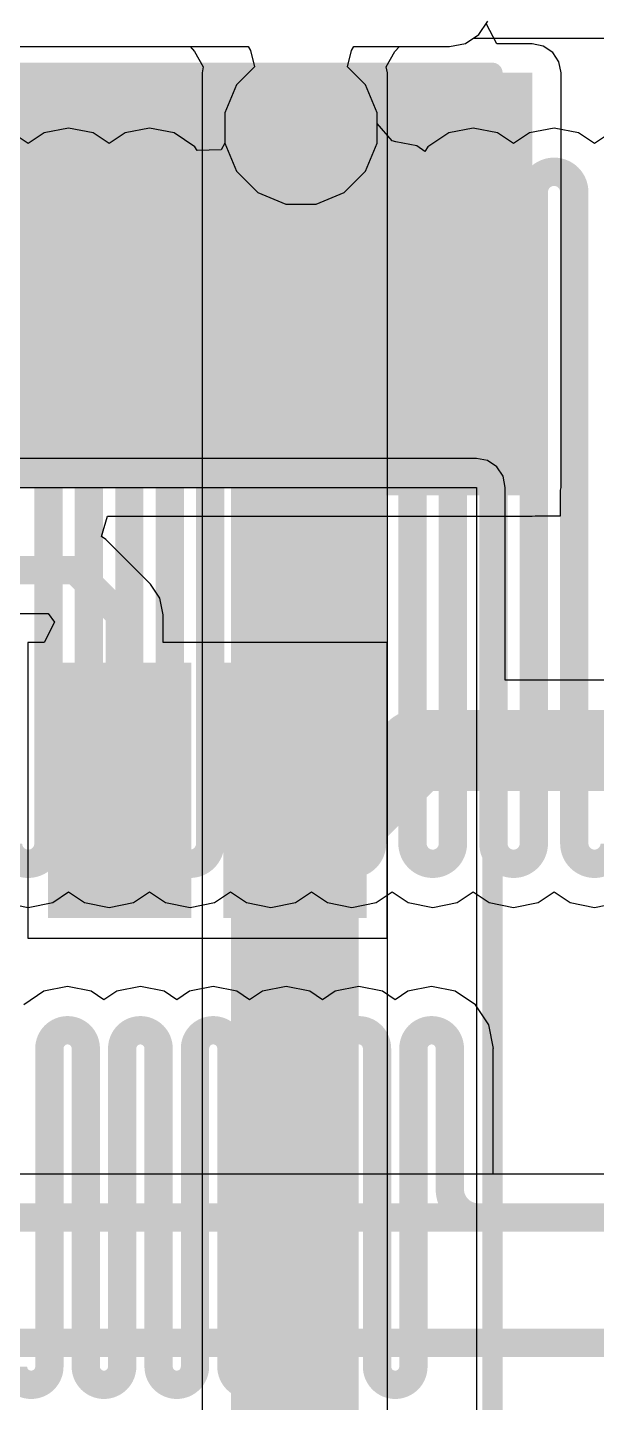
# Model space of a CAD drawing. Header units: inches. Extents: x -3 to 128, y -12 to 41.
# Drawn here: x 57.36 to 60.94, y 24.33 to 32.95 of the extents above; entities that cross this region are included whole.
import ezdxf

# ---------------------------------------------------------------- set-up
doc = ezdxf.new("R2010")
doc.units = ezdxf.units.IN
for name, color, linetype in [('Bottom Layer', 5, 'Continuous'), ('Layer 1', 16, 'Continuous'), ('Layer 2', 76, 'Continuous'), ('Top Layer', 1, 'Continuous'), ('Top Overlay', 2, 'Continuous'), ('Top Paste', 8, 'Continuous'), ('Top Solder', 216, 'Continuous'), ('Via Holes', 16, 'Continuous')]:
    doc.layers.add(name, color=color, linetype=linetype)

msp = doc.modelspace()

# ---------------------------------------------------------------- hatches: boundary and pattern name
at = {"layer": 'Bottom Layer'}
h = msp.add_hatch(color=5, dxfattribs=at)
edge = h.paths.add_edge_path()
edge.add_arc((59.0797, 32.3207), 0.3, 0, 360)
at = {"layer": 'Layer 1'}
h = msp.add_hatch(color=16, dxfattribs=at)
edge = h.paths.add_edge_path()
edge.add_arc((59.0797, 32.3207), 0.3, 0, 360)
at = {"layer": 'Layer 2'}
msp.add_hatch(color=76, dxfattribs=at).paths.add_polyline_path([(59.4406, 32.667), (58.6396, 32.667), (58.6396, 17.4659), (59.4406, 17.4659)])
h = msp.add_hatch(color=76, dxfattribs=at)
edge = h.paths.add_edge_path()
edge.add_arc((59.0797, 32.3207), 0.3, 0, 360)
at = {"layer": 'Top Layer'}
for points in [[(60.5316, 32.667), (45.9816, 32.667), (45.9816, 30.067), (60.5316, 30.067)], [(60.5316, 30.067), (59.1316, 30.067), (59.1316, 31.967), (60.5316, 31.967)], [(58.3416, 27.417), (57.5416, 27.417), (57.5416, 28.9169), (58.3416, 28.9169)], [(59.4416, 27.417), (58.6416, 27.417), (58.6416, 28.9169), (59.4416, 28.9169)]]:
    msp.add_hatch(color=1, dxfattribs=at).paths.add_polyline_path(points)
h = msp.add_hatch(color=1, dxfattribs=at)
edge = h.paths.add_edge_path()
edge.add_arc((59.0797, 32.3207), 0.3, 0, 360)
at = {"layer": 'Top Paste'}
for points in [[(60.5316, 30.067), (59.1316, 30.067), (59.1316, 31.967), (60.5316, 31.967)], [(58.3416, 27.417), (57.5416, 27.417), (57.5416, 28.9169), (58.3416, 28.9169)], [(59.4416, 27.417), (58.6416, 27.417), (58.6416, 28.9169), (59.4416, 28.9169)]]:
    msp.add_hatch(color=8, dxfattribs=at).paths.add_polyline_path(points)
at = {"layer": 'Top Solder'}
for points in [[(60.5816, 30.017), (59.0816, 30.017), (59.0816, 32.017), (60.5816, 32.017)], [(58.3916, 27.367), (57.4916, 27.367), (57.4916, 28.9669), (58.3916, 28.9669)], [(59.4916, 27.367), (58.5916, 27.367), (58.5916, 28.9669), (59.4916, 28.9669)]]:
    msp.add_hatch(color=216, dxfattribs=at).paths.add_polyline_path(points)
at = {"layer": 'Via Holes'}
h = msp.add_hatch(color=7, dxfattribs=at)
edge = h.paths.add_edge_path()
edge.add_arc((59.0797, 32.3207), 0.15, 0, 360)

# ---------------------------------------------------------------- linework, layer by layer
at = {"layer": 'Bottom Layer'}
for p, q in [((60.1959, 32.9069), (60.2521, 32.9909)), ((60.1119, 32.8508), (60.1959, 32.9069)), ((44.5928, 32.831), (58.7484, 32.831)), ((58.7484, 32.831), (58.7624, 32.8066)), ((58.7624, 32.8066), (58.7873, 32.704)), ((59.3721, 32.704), (59.397, 32.8066)), ((59.397, 32.8066), (59.411, 32.831)), ((59.411, 32.831), (60.0128, 32.831)), ((60.0128, 32.831), (60.1119, 32.8508)), ((58.7873, 32.704), (58.6746, 32.5914)), ((59.4848, 32.5914), (59.3721, 32.704)), ((58.6746, 32.5914), (58.6019, 32.4158)), ((59.5575, 32.4158), (59.4848, 32.5914)), ((58.6019, 32.4158), (58.6019, 32.2257)), ((59.5575, 32.2257), (59.5575, 32.4158)), ((58.6019, 32.2257), (58.6746, 32.0501)), ((59.4848, 32.0501), (59.5575, 32.2257)), ((58.6746, 32.0501), (58.809, 31.9157)), ((59.3503, 31.9157), (59.4848, 32.0501)), ((58.809, 31.9157), (58.9847, 31.8429)), ((59.1747, 31.8429), (59.3503, 31.9157)), ((58.9847, 31.8429), (59.1747, 31.8429)), ((60.1808, 30.2483), (12.7877, 30.2483)), ((60.2502, 30.2345), (60.1808, 30.2483)), ((60.309, 30.1952), (60.2502, 30.2345)), ((60.3483, 30.1364), (60.309, 30.1952)), ((60.3621, 30.067), (60.3483, 30.1364)), ((12.7877, 30.067), (60.1808, 30.067)), ((60.1808, 30.067), (60.1808, 20.1525)), ((60.3621, 28.8573), (60.3621, 30.067)), ((72.8106, 28.8573), (60.3621, 28.8573))]:
    msp.add_line(p, q, dxfattribs=at)
for points in [[(59.4416, 28.0549, 0.508, 0.508, 0), (59.8038, 28.417, 0.508, 0.508, 0)], [(59.8038, 28.417, 0.508, 0.508, 0), (72.8106, 28.417, 0.508, 0.508, 0)]]:
    msp.add_lwpolyline(points, format="xyseb", dxfattribs=at)
for points in [[(59.6768, 28.417, 0.254, 0.254, 1), (59.9308, 28.417, 0.254, 0.254, 1)], [(59.6768, 28.417, 0.254, 0.254, 1), (59.9308, 28.417, 0.254, 0.254, 1)], [(59.3146, 28.0549, 0.254, 0.254, 1), (59.5686, 28.0549, 0.254, 0.254, 1)]]:
    msp.add_lwpolyline(points, format="xyseb", close=True, dxfattribs=at)
at = {"layer": 'Layer 1'}
for p, q in [((60.1959, 32.9069), (60.2521, 32.9909)), ((60.1119, 32.8508), (60.1959, 32.9069)), ((44.5928, 32.831), (58.7484, 32.831)), ((58.7484, 32.831), (58.7624, 32.8066)), ((58.7624, 32.8066), (58.7873, 32.704)), ((59.3721, 32.704), (59.397, 32.8066)), ((59.397, 32.8066), (59.411, 32.831)), ((59.411, 32.831), (60.0128, 32.831)), ((60.0128, 32.831), (60.1119, 32.8508)), ((58.7873, 32.704), (58.6746, 32.5914)), ((59.4848, 32.5914), (59.3721, 32.704)), ((58.6746, 32.5914), (58.6019, 32.4158)), ((59.5575, 32.4158), (59.4848, 32.5914)), ((58.6019, 32.4158), (58.6019, 32.2257)), ((59.5575, 32.3501), (59.5575, 32.4158)), ((59.6524, 32.2395), (59.5575, 32.3501)), ((57.3664, 32.2231), (57.2661, 32.2902)), ((57.4668, 32.2902), (57.3664, 32.2231)), ((57.6204, 32.3207), (57.4668, 32.2902)), ((57.7741, 32.2902), (57.6204, 32.3207)), ((57.8744, 32.2231), (57.7741, 32.2902)), ((57.9748, 32.2902), (57.8744, 32.2231)), ((58.1284, 32.3207), (57.9748, 32.2902)), ((58.2821, 32.2902), (58.1284, 32.3207)), ((58.4123, 32.2032), (58.2821, 32.2902)), ((60.0068, 32.2902), (59.8766, 32.2032)), ((60.1604, 32.3207), (60.0068, 32.2902)), ((60.3141, 32.2902), (60.1604, 32.3207)), ((60.4144, 32.2231), (60.3141, 32.2902)), ((60.5148, 32.2902), (60.4144, 32.2231)), ((60.6684, 32.3207), (60.5148, 32.2902)), ((60.8221, 32.2902), (60.6684, 32.3207)), ((60.9224, 32.2231), (60.8221, 32.2902)), ((61.0228, 32.2902), (60.9224, 32.2231)), ((58.4283, 32.1792), (58.4123, 32.2032)), ((58.5778, 32.184), (58.4283, 32.1792)), ((58.6019, 32.2257), (58.5778, 32.184)), ((59.6748, 32.235), (59.6524, 32.2395)), ((59.8061, 32.2089), (59.6748, 32.235)), ((59.8575, 32.1745), (59.8061, 32.2089)), ((59.8766, 32.2032), (59.8575, 32.1745)), ((57.5201, 27.4622), (57.6204, 27.5293)), ((57.6204, 27.5293), (57.7208, 27.4622)), ((58.0281, 27.4622), (58.1284, 27.5293)), ((58.1284, 27.5293), (58.2288, 27.4622)), ((58.5361, 27.4622), (58.6364, 27.5293)), ((58.6364, 27.5293), (58.7368, 27.4622)), ((59.0441, 27.4622), (59.1444, 27.5293)), ((59.1444, 27.5293), (59.2448, 27.4622)), ((59.5521, 27.4622), (59.6524, 27.5293)), ((59.6524, 27.5293), (59.7528, 27.4622)), ((60.0601, 27.4622), (60.1604, 27.5293)), ((60.1604, 27.5293), (60.2608, 27.4622)), ((60.5681, 27.4622), (60.6684, 27.5293)), ((60.6684, 27.5293), (60.7688, 27.4622)), ((57.2128, 27.4622), (57.3664, 27.4316)), ((57.3664, 27.4316), (57.5201, 27.4622)), ((57.7208, 27.4622), (57.8744, 27.4316)), ((57.8744, 27.4316), (58.0281, 27.4622)), ((58.2288, 27.4622), (58.3824, 27.4316)), ((58.3824, 27.4316), (58.5361, 27.4622)), ((58.7368, 27.4622), (58.8904, 27.4316)), ((58.8904, 27.4316), (59.0441, 27.4622)), ((59.2448, 27.4622), (59.3984, 27.4316)), ((59.3984, 27.4316), (59.5521, 27.4622)), ((59.7528, 27.4622), (59.9064, 27.4316)), ((59.9064, 27.4316), (60.0601, 27.4622)), ((60.2608, 27.4622), (60.4144, 27.4316)), ((60.4144, 27.4316), (60.5681, 27.4622)), ((60.7688, 27.4622), (60.9224, 27.4316)), ((60.9224, 27.4316), (61.0761, 27.4622)), ((57.465, 26.9066), (57.3389, 26.8224)), ((57.6136, 26.9362), (57.465, 26.9066)), ((57.7623, 26.9066), (57.6136, 26.9362)), ((57.8422, 26.8532), (57.7623, 26.9066)), ((57.9222, 26.9066), (57.8422, 26.8532)), ((58.0708, 26.9362), (57.9222, 26.9066)), ((58.2195, 26.9066), (58.0708, 26.9362)), ((58.2994, 26.8532), (58.2195, 26.9066)), ((58.3794, 26.9066), (58.2994, 26.8532)), ((58.528, 26.9362), (58.3794, 26.9066)), ((58.6767, 26.9066), (58.528, 26.9362)), ((58.7566, 26.8532), (58.6767, 26.9066)), ((58.8366, 26.9066), (58.7566, 26.8532)), ((58.9852, 26.9362), (58.8366, 26.9066)), ((59.1339, 26.9066), (58.9852, 26.9362)), ((59.2138, 26.8532), (59.1339, 26.9066)), ((59.2938, 26.9066), (59.2138, 26.8532)), ((59.4424, 26.9362), (59.2938, 26.9066)), ((59.5911, 26.9066), (59.4424, 26.9362)), ((59.671, 26.8532), (59.5911, 26.9066)), ((59.751, 26.9066), (59.671, 26.8532)), ((59.8996, 26.9362), (59.751, 26.9066)), ((60.0483, 26.9066), (59.8996, 26.9362)), ((60.1743, 26.8224), (60.0483, 26.9066)), ((60.2585, 26.6964), (60.1743, 26.8224)), ((60.2881, 26.5477), (60.2585, 26.6964)), ((60.2858, 25.7601), (60.2858, 26.5477)), ((60.2858, 26.5477), (60.2881, 26.5477)), ((61.3797, 25.7601), (60.2858, 25.7601))]:
    msp.add_line(p, q, dxfattribs=at)
for points in [[(57.4934, 31.9193, 0.1778, 0.1778, -1), (57.7474, 31.9193, 0.1778, 0.1778, 0)], [(58.0014, 31.9193, 0.1778, 0.1778, -1), (58.2554, 31.9193, 0.1778, 0.1778, 0)], [(60.0334, 31.9193, 0.1778, 0.1778, -1), (60.2874, 31.9193, 0.1778, 0.1778, 0)], [(60.5414, 31.9193, 0.1778, 0.1778, -1), (60.7954, 31.9193, 0.1778, 0.1778, 0)], [(57.4934, 27.833, 0.1778, 0.1778, 0), (57.4934, 31.9193, 0.1778, 0.1778, 0)], [(57.7474, 27.833, 0.1778, 0.1778, 0), (57.7474, 31.9193, 0.1778, 0.1778, 0)], [(58.0014, 27.833, 0.1778, 0.1778, 0), (58.0014, 31.9193, 0.1778, 0.1778, 0)], [(58.2554, 27.833, 0.1778, 0.1778, 0), (58.2554, 31.9193, 0.1778, 0.1778, 0)], [(59.5254, 31.838, 0.1778, 0.1778, -1), (59.7794, 31.838, 0.1778, 0.1778, 0)], [(60.0334, 27.833, 0.1778, 0.1778, 0), (60.0334, 31.9193, 0.1778, 0.1778, 0)], [(60.2874, 27.833, 0.1778, 0.1778, 0), (60.2874, 31.9193, 0.1778, 0.1778, 0)], [(60.5414, 27.833, 0.1778, 0.1778, 0), (60.5414, 31.9193, 0.1778, 0.1778, 0)], [(60.7954, 27.833, 0.1778, 0.1778, 0), (60.7954, 31.9193, 0.1778, 0.1778, 0)], [(58.5094, 31.7086, 0.1778, 0.1778, -1), (58.7634, 31.7086, 0.1778, 0.1778, 0)], [(59.5254, 27.833, 0.1778, 0.1778, 0), (59.5254, 31.838, 0.1778, 0.1778, 0)], [(59.7794, 27.833, 0.1778, 0.1778, 0), (59.7794, 31.838, 0.1778, 0.1778, 0)], [(59.0174, 31.627, 0.1778, 0.1778, -1), (59.2714, 31.627, 0.1778, 0.1778, 0)], [(58.5094, 27.833, 0.1778, 0.1778, 0), (58.5094, 31.7086, 0.1778, 0.1778, 0)], [(58.7634, 27.833, 0.1778, 0.1778, 0), (58.7634, 31.7086, 0.1778, 0.1778, 0)], [(59.0174, 27.833, 0.1778, 0.1778, 0), (59.0174, 31.627, 0.1778, 0.1778, 0)], [(59.2714, 27.833, 0.1778, 0.1778, 0), (59.2714, 31.627, 0.1778, 0.1778, 0)], [(57.4934, 27.833, 0.1778, 0.1778, -1), (57.2394, 27.833, 0.1778, 0.1778, 0)], [(58.0014, 27.833, 0.1778, 0.1778, -1), (57.7474, 27.833, 0.1778, 0.1778, 0)], [(58.5094, 27.833, 0.1778, 0.1778, -1), (58.2554, 27.833, 0.1778, 0.1778, 0)], [(59.0174, 27.833, 0.1778, 0.1778, -1), (58.7634, 27.833, 0.1778, 0.1778, 0)], [(59.5254, 27.833, 0.1778, 0.1778, -1), (59.2714, 27.833, 0.1778, 0.1778, 0)], [(60.0334, 27.833, 0.1778, 0.1778, -1), (59.7794, 27.833, 0.1778, 0.1778, 0)], [(60.5414, 27.833, 0.1778, 0.1778, -1), (60.2874, 27.833, 0.1778, 0.1778, 0)], [(61.0494, 27.833, 0.1778, 0.1778, -1), (60.7954, 27.833, 0.1778, 0.1778, 0)], [(57.4993, 26.5477, 0.1778, 0.1778, -1), (57.7279, 26.5477, 0.1778, 0.1778, 0)], [(57.9565, 26.5477, 0.1778, 0.1778, -1), (58.1851, 26.5477, 0.1778, 0.1778, 0)], [(58.4137, 26.5477, 0.1778, 0.1778, -1), (58.6423, 26.5477, 0.1778, 0.1778, 0)], [(58.8709, 26.5477, 0.1778, 0.1778, -1), (59.0995, 26.5477, 0.1778, 0.1778, 0)], [(59.3281, 26.5477, 0.1778, 0.1778, -1), (59.5567, 26.5477, 0.1778, 0.1778, 0)], [(59.7853, 26.5477, 0.1778, 0.1778, -1), (60.0139, 26.5477, 0.1778, 0.1778, 0)], [(57.4993, 24.5526, 0.1778, 0.1778, 0), (57.4993, 26.5477, 0.1778, 0.1778, 0)], [(57.7279, 24.5526, 0.1778, 0.1778, 0), (57.7279, 26.5477, 0.1778, 0.1778, 0)], [(57.9565, 24.5526, 0.1778, 0.1778, 0), (57.9565, 26.5477, 0.1778, 0.1778, 0)], [(58.1851, 24.5526, 0.1778, 0.1778, 0), (58.1851, 26.5477, 0.1778, 0.1778, 0)], [(58.4137, 24.5526, 0.1778, 0.1778, 0), (58.4137, 26.5477, 0.1778, 0.1778, 0)], [(58.6423, 24.5526, 0.1778, 0.1778, 0), (58.6423, 26.5477, 0.1778, 0.1778, 0)], [(58.8709, 24.5526, 0.1778, 0.1778, 0), (58.8709, 26.5477, 0.1778, 0.1778, 0)], [(59.0995, 24.5526, 0.1778, 0.1778, 0), (59.0995, 26.5477, 0.1778, 0.1778, 0)], [(59.3281, 24.5526, 0.1778, 0.1778, 0), (59.3281, 26.5477, 0.1778, 0.1778, 0)], [(59.5567, 24.5526, 0.1778, 0.1778, 0), (59.5567, 26.5477, 0.1778, 0.1778, 0)], [(59.7853, 24.5526, 0.1778, 0.1778, 0), (59.7853, 26.5477, 0.1778, 0.1778, 0)], [(60.0139, 25.6659, 0.1778, 0.1778, 0), (60.0139, 26.5477, 0.1778, 0.1778, 0)], [(60.1917, 25.4881, 0.1778, 0.1778, -0.414214), (60.0139, 25.6659, 0.1778, 0.1778, 0)], [(60.1917, 25.4881, 0.1778, 0.1778, 0), (60.4591, 25.4881, 0.1778, 0.1778, 0)], [(60.4591, 25.4881, 0.1778, 0.1778, 0), (61.0368, 25.4881, 0.1778, 0.1778, 0)], [(57.4993, 24.5526, 0.1778, 0.1778, -1), (57.2707, 24.5526, 0.1778, 0.1778, 0)], [(57.9565, 24.5526, 0.1778, 0.1778, -1), (57.7279, 24.5526, 0.1778, 0.1778, 0)], [(58.4137, 24.5526, 0.1778, 0.1778, -1), (58.1851, 24.5526, 0.1778, 0.1778, 0)], [(58.8709, 24.5526, 0.1778, 0.1778, -1), (58.6423, 24.5526, 0.1778, 0.1778, 0)], [(59.3281, 24.5526, 0.1778, 0.1778, -1), (59.0995, 24.5526, 0.1778, 0.1778, 0)], [(59.7853, 24.5526, 0.1778, 0.1778, -1), (59.5567, 24.5526, 0.1778, 0.1778, 0)]]:
    msp.add_lwpolyline(points, format="xyseb", dxfattribs=at)
for points in [[(57.449, 31.9193, 0.0889, 0.0889, 1), (57.5379, 31.9193, 0.0889, 0.0889, 1)], [(57.449, 31.9193, 0.0889, 0.0889, 1), (57.5379, 31.9193, 0.0889, 0.0889, 1)], [(57.703, 31.9193, 0.0889, 0.0889, 1), (57.7919, 31.9193, 0.0889, 0.0889, 1)], [(57.703, 31.9193, 0.0889, 0.0889, 1), (57.7919, 31.9193, 0.0889, 0.0889, 1)], [(57.957, 31.9193, 0.0889, 0.0889, 1), (58.0459, 31.9193, 0.0889, 0.0889, 1)], [(57.957, 31.9193, 0.0889, 0.0889, 1), (58.0459, 31.9193, 0.0889, 0.0889, 1)], [(58.211, 31.9193, 0.0889, 0.0889, 1), (58.2999, 31.9193, 0.0889, 0.0889, 1)], [(58.211, 31.9193, 0.0889, 0.0889, 1), (58.2999, 31.9193, 0.0889, 0.0889, 1)], [(59.989, 31.9193, 0.0889, 0.0889, 1), (60.0779, 31.9193, 0.0889, 0.0889, 1)], [(59.989, 31.9193, 0.0889, 0.0889, 1), (60.0779, 31.9193, 0.0889, 0.0889, 1)], [(60.243, 31.9193, 0.0889, 0.0889, 1), (60.3319, 31.9193, 0.0889, 0.0889, 1)], [(60.243, 31.9193, 0.0889, 0.0889, 1), (60.3319, 31.9193, 0.0889, 0.0889, 1)], [(60.497, 31.9193, 0.0889, 0.0889, 1), (60.5859, 31.9193, 0.0889, 0.0889, 1)], [(60.497, 31.9193, 0.0889, 0.0889, 1), (60.5859, 31.9193, 0.0889, 0.0889, 1)], [(60.751, 31.9193, 0.0889, 0.0889, 1), (60.8399, 31.9193, 0.0889, 0.0889, 1)], [(60.751, 31.9193, 0.0889, 0.0889, 1), (60.8399, 31.9193, 0.0889, 0.0889, 1)], [(59.481, 31.838, 0.0889, 0.0889, 1), (59.5699, 31.838, 0.0889, 0.0889, 1)], [(59.481, 31.838, 0.0889, 0.0889, 1), (59.5699, 31.838, 0.0889, 0.0889, 1)], [(59.735, 31.838, 0.0889, 0.0889, 1), (59.8239, 31.838, 0.0889, 0.0889, 1)], [(59.735, 31.838, 0.0889, 0.0889, 1), (59.8239, 31.838, 0.0889, 0.0889, 1)], [(58.465, 31.7086, 0.0889, 0.0889, 1), (58.5539, 31.7086, 0.0889, 0.0889, 1)], [(58.465, 31.7086, 0.0889, 0.0889, 1), (58.5539, 31.7086, 0.0889, 0.0889, 1)], [(58.719, 31.7086, 0.0889, 0.0889, 1), (58.8079, 31.7086, 0.0889, 0.0889, 1)], [(58.719, 31.7086, 0.0889, 0.0889, 1), (58.8079, 31.7086, 0.0889, 0.0889, 1)], [(58.973, 31.627, 0.0889, 0.0889, 1), (59.0619, 31.627, 0.0889, 0.0889, 1)], [(58.973, 31.627, 0.0889, 0.0889, 1), (59.0619, 31.627, 0.0889, 0.0889, 1)], [(59.227, 31.627, 0.0889, 0.0889, 1), (59.3159, 31.627, 0.0889, 0.0889, 1)], [(59.227, 31.627, 0.0889, 0.0889, 1), (59.3159, 31.627, 0.0889, 0.0889, 1)], [(57.449, 27.833, 0.0889, 0.0889, 1), (57.5379, 27.833, 0.0889, 0.0889, 1)], [(57.449, 27.833, 0.0889, 0.0889, 1), (57.5379, 27.833, 0.0889, 0.0889, 1)], [(57.703, 27.833, 0.0889, 0.0889, 1), (57.7919, 27.833, 0.0889, 0.0889, 1)], [(57.703, 27.833, 0.0889, 0.0889, 1), (57.7919, 27.833, 0.0889, 0.0889, 1)], [(57.957, 27.833, 0.0889, 0.0889, 1), (58.0459, 27.833, 0.0889, 0.0889, 1)], [(57.957, 27.833, 0.0889, 0.0889, 1), (58.0459, 27.833, 0.0889, 0.0889, 1)], [(58.211, 27.833, 0.0889, 0.0889, 1), (58.2999, 27.833, 0.0889, 0.0889, 1)], [(58.211, 27.833, 0.0889, 0.0889, 1), (58.2999, 27.833, 0.0889, 0.0889, 1)], [(58.465, 27.833, 0.0889, 0.0889, 1), (58.5539, 27.833, 0.0889, 0.0889, 1)], [(58.465, 27.833, 0.0889, 0.0889, 1), (58.5539, 27.833, 0.0889, 0.0889, 1)], [(58.719, 27.833, 0.0889, 0.0889, 1), (58.8079, 27.833, 0.0889, 0.0889, 1)], [(58.719, 27.833, 0.0889, 0.0889, 1), (58.8079, 27.833, 0.0889, 0.0889, 1)], [(58.973, 27.833, 0.0889, 0.0889, 1), (59.0619, 27.833, 0.0889, 0.0889, 1)], [(58.973, 27.833, 0.0889, 0.0889, 1), (59.0619, 27.833, 0.0889, 0.0889, 1)], [(59.227, 27.833, 0.0889, 0.0889, 1), (59.3159, 27.833, 0.0889, 0.0889, 1)], [(59.227, 27.833, 0.0889, 0.0889, 1), (59.3159, 27.833, 0.0889, 0.0889, 1)], [(59.481, 27.833, 0.0889, 0.0889, 1), (59.5699, 27.833, 0.0889, 0.0889, 1)], [(59.481, 27.833, 0.0889, 0.0889, 1), (59.5699, 27.833, 0.0889, 0.0889, 1)], [(59.735, 27.833, 0.0889, 0.0889, 1), (59.8239, 27.833, 0.0889, 0.0889, 1)], [(59.735, 27.833, 0.0889, 0.0889, 1), (59.8239, 27.833, 0.0889, 0.0889, 1)], [(59.989, 27.833, 0.0889, 0.0889, 1), (60.0779, 27.833, 0.0889, 0.0889, 1)], [(59.989, 27.833, 0.0889, 0.0889, 1), (60.0779, 27.833, 0.0889, 0.0889, 1)], [(60.243, 27.833, 0.0889, 0.0889, 1), (60.3319, 27.833, 0.0889, 0.0889, 1)], [(60.243, 27.833, 0.0889, 0.0889, 1), (60.3319, 27.833, 0.0889, 0.0889, 1)], [(60.497, 27.833, 0.0889, 0.0889, 1), (60.5859, 27.833, 0.0889, 0.0889, 1)], [(60.497, 27.833, 0.0889, 0.0889, 1), (60.5859, 27.833, 0.0889, 0.0889, 1)], [(60.751, 27.833, 0.0889, 0.0889, 1), (60.8399, 27.833, 0.0889, 0.0889, 1)], [(60.751, 27.833, 0.0889, 0.0889, 1), (60.8399, 27.833, 0.0889, 0.0889, 1)], [(57.4549, 26.5477, 0.0889, 0.0889, 1), (57.5438, 26.5477, 0.0889, 0.0889, 1)], [(57.4549, 26.5477, 0.0889, 0.0889, 1), (57.5438, 26.5477, 0.0889, 0.0889, 1)], [(57.6835, 26.5477, 0.0889, 0.0889, 1), (57.7724, 26.5477, 0.0889, 0.0889, 1)], [(57.6835, 26.5477, 0.0889, 0.0889, 1), (57.7724, 26.5477, 0.0889, 0.0889, 1)], [(57.9121, 26.5477, 0.0889, 0.0889, 1), (58.001, 26.5477, 0.0889, 0.0889, 1)], [(57.9121, 26.5477, 0.0889, 0.0889, 1), (58.001, 26.5477, 0.0889, 0.0889, 1)], [(58.1407, 26.5477, 0.0889, 0.0889, 1), (58.2296, 26.5477, 0.0889, 0.0889, 1)], [(58.1407, 26.5477, 0.0889, 0.0889, 1), (58.2296, 26.5477, 0.0889, 0.0889, 1)], [(58.3693, 26.5477, 0.0889, 0.0889, 1), (58.4582, 26.5477, 0.0889, 0.0889, 1)], [(58.3693, 26.5477, 0.0889, 0.0889, 1), (58.4582, 26.5477, 0.0889, 0.0889, 1)], [(58.5979, 26.5477, 0.0889, 0.0889, 1), (58.6868, 26.5477, 0.0889, 0.0889, 1)], [(58.5979, 26.5477, 0.0889, 0.0889, 1), (58.6868, 26.5477, 0.0889, 0.0889, 1)], [(58.8265, 26.5477, 0.0889, 0.0889, 1), (58.9154, 26.5477, 0.0889, 0.0889, 1)], [(58.8265, 26.5477, 0.0889, 0.0889, 1), (58.9154, 26.5477, 0.0889, 0.0889, 1)], [(59.0551, 26.5477, 0.0889, 0.0889, 1), (59.144, 26.5477, 0.0889, 0.0889, 1)], [(59.0551, 26.5477, 0.0889, 0.0889, 1), (59.144, 26.5477, 0.0889, 0.0889, 1)], [(59.2837, 26.5477, 0.0889, 0.0889, 1), (59.3726, 26.5477, 0.0889, 0.0889, 1)], [(59.2837, 26.5477, 0.0889, 0.0889, 1), (59.3726, 26.5477, 0.0889, 0.0889, 1)], [(59.5123, 26.5477, 0.0889, 0.0889, 1), (59.6012, 26.5477, 0.0889, 0.0889, 1)], [(59.5123, 26.5477, 0.0889, 0.0889, 1), (59.6012, 26.5477, 0.0889, 0.0889, 1)], [(59.7409, 26.5477, 0.0889, 0.0889, 1), (59.8298, 26.5477, 0.0889, 0.0889, 1)], [(59.7409, 26.5477, 0.0889, 0.0889, 1), (59.8298, 26.5477, 0.0889, 0.0889, 1)], [(59.9695, 26.5477, 0.0889, 0.0889, 1), (60.0584, 26.5477, 0.0889, 0.0889, 1)], [(59.9695, 26.5477, 0.0889, 0.0889, 1), (60.0584, 26.5477, 0.0889, 0.0889, 1)], [(59.9695, 25.6659, 0.0889, 0.0889, 1), (60.0584, 25.6659, 0.0889, 0.0889, 1)], [(59.9695, 25.6659, 0.0889, 0.0889, 1), (60.0584, 25.6659, 0.0889, 0.0889, 1)], [(60.1473, 25.4881, 0.0889, 0.0889, 1), (60.2362, 25.4881, 0.0889, 0.0889, 1)], [(60.1473, 25.4881, 0.0889, 0.0889, 1), (60.2362, 25.4881, 0.0889, 0.0889, 1)], [(60.4146, 25.4881, 0.0889, 0.0889, 1), (60.5035, 25.4881, 0.0889, 0.0889, 1)], [(60.4146, 25.4881, 0.0889, 0.0889, 1), (60.5035, 25.4881, 0.0889, 0.0889, 1)], [(57.4549, 24.5526, 0.0889, 0.0889, 1), (57.5438, 24.5526, 0.0889, 0.0889, 1)], [(57.4549, 24.5526, 0.0889, 0.0889, 1), (57.5438, 24.5526, 0.0889, 0.0889, 1)], [(57.6835, 24.5526, 0.0889, 0.0889, 1), (57.7724, 24.5526, 0.0889, 0.0889, 1)], [(57.6835, 24.5526, 0.0889, 0.0889, 1), (57.7724, 24.5526, 0.0889, 0.0889, 1)], [(57.9121, 24.5526, 0.0889, 0.0889, 1), (58.001, 24.5526, 0.0889, 0.0889, 1)], [(57.9121, 24.5526, 0.0889, 0.0889, 1), (58.001, 24.5526, 0.0889, 0.0889, 1)], [(58.1407, 24.5526, 0.0889, 0.0889, 1), (58.2296, 24.5526, 0.0889, 0.0889, 1)], [(58.1407, 24.5526, 0.0889, 0.0889, 1), (58.2296, 24.5526, 0.0889, 0.0889, 1)], [(58.3693, 24.5526, 0.0889, 0.0889, 1), (58.4582, 24.5526, 0.0889, 0.0889, 1)], [(58.3693, 24.5526, 0.0889, 0.0889, 1), (58.4582, 24.5526, 0.0889, 0.0889, 1)], [(58.5979, 24.5526, 0.0889, 0.0889, 1), (58.6868, 24.5526, 0.0889, 0.0889, 1)], [(58.5979, 24.5526, 0.0889, 0.0889, 1), (58.6868, 24.5526, 0.0889, 0.0889, 1)], [(58.8265, 24.5526, 0.0889, 0.0889, 1), (58.9154, 24.5526, 0.0889, 0.0889, 1)], [(58.8265, 24.5526, 0.0889, 0.0889, 1), (58.9154, 24.5526, 0.0889, 0.0889, 1)], [(59.0551, 24.5526, 0.0889, 0.0889, 1), (59.144, 24.5526, 0.0889, 0.0889, 1)], [(59.0551, 24.5526, 0.0889, 0.0889, 1), (59.144, 24.5526, 0.0889, 0.0889, 1)], [(59.2837, 24.5526, 0.0889, 0.0889, 1), (59.3726, 24.5526, 0.0889, 0.0889, 1)], [(59.2837, 24.5526, 0.0889, 0.0889, 1), (59.3726, 24.5526, 0.0889, 0.0889, 1)], [(59.5123, 24.5526, 0.0889, 0.0889, 1), (59.6012, 24.5526, 0.0889, 0.0889, 1)], [(59.5123, 24.5526, 0.0889, 0.0889, 1), (59.6012, 24.5526, 0.0889, 0.0889, 1)], [(59.7409, 24.5526, 0.0889, 0.0889, 1), (59.8298, 24.5526, 0.0889, 0.0889, 1)], [(59.7409, 24.5526, 0.0889, 0.0889, 1), (59.8298, 24.5526, 0.0889, 0.0889, 1)]]:
    msp.add_lwpolyline(points, format="xyseb", close=True, dxfattribs=at)
at = {"layer": 'Layer 2'}
for p, q in [((60.1119, 32.8508), (60.1617, 32.884)), ((60.1617, 32.884), (64.8251, 32.884)), ((45.2615, 32.831), (58.3826, 32.831)), ((58.3826, 32.831), (58.4113, 32.8007)), ((58.4113, 32.8007), (58.4657, 32.704)), ((59.6145, 32.704), (59.6688, 32.8007)), ((59.6688, 32.8007), (59.6975, 32.831)), ((59.6975, 32.831), (60.0128, 32.831)), ((60.0128, 32.831), (60.1119, 32.8508)), ((58.4657, 32.704), (58.4583, 32.667)), ((59.6219, 32.667), (59.6145, 32.704)), ((58.4583, 32.667), (58.4583, 18.9617)), ((59.6219, 20.1436), (59.6219, 32.667))]:
    msp.add_line(p, q, dxfattribs=at)
at = {"layer": 'Top Layer'}
for p, q in [((60.3095, 32.8483), (60.2416, 32.9753)), ((60.5316, 32.8483), (60.3095, 32.8483)), ((60.601, 32.8345), (60.5316, 32.8483)), ((60.6598, 32.7952), (60.601, 32.8345)), ((60.6991, 32.7364), (60.6598, 32.7952)), ((60.7129, 32.667), (60.6991, 32.7364)), ((60.7129, 30.067), (60.7129, 32.667)), ((60.7094, 30.0495), (60.7129, 30.067)), ((60.7094, 29.8892), (60.7094, 30.0495)), ((57.8258, 29.7587), (57.8643, 29.8857)), ((57.8643, 29.8857), (60.5316, 29.8857)), ((60.5316, 29.8857), (60.5491, 29.8892)), ((60.5491, 29.8892), (60.7094, 29.8892)), ((57.8545, 29.7395), (57.8258, 29.7587)), ((58.1339, 29.4601), (57.8545, 29.7395)), ((58.1928, 29.3719), (58.1339, 29.4601)), ((58.1339, 29.4601), (58.1339, 29.4601)), ((58.2135, 29.2678), (58.1928, 29.3719)), ((55.2194, 29.2753), (57.4908, 29.2753)), ((57.4908, 29.2753), (57.531, 29.2217)), ((58.2135, 29.0947), (58.2135, 29.2678)), ((57.531, 29.2217), (57.4676, 29.0947)), ((57.4676, 29.0947), (57.3638, 29.0947)), ((57.3638, 29.0947), (57.3638, 27.2392)), ((59.6194, 29.0947), (58.2135, 29.0947)), ((59.6194, 27.2392), (59.6194, 29.0947)), ((57.3638, 27.2392), (59.6194, 27.2392)), ((61.8778, 25.7601), (56.1841, 25.7601))]:
    msp.add_line(p, q, dxfattribs=at)
for points in [[(42.9966, 29.5472, 0.1778, 0.1778, 0), (57.6622, 29.5472, 0.1778, 0.1778, 0)], [(57.6622, 29.5472, 0.1778, 0.1778, 0), (57.9416, 29.2678, 0.1778, 0.1778, 0)], [(57.9416, 28.1669, 0.1778, 0.1778, 0), (57.9416, 29.2678, 0.1778, 0.1778, 0)], [(56.1841, 25.4881, 0.1778, 0.1778, 0), (61.8778, 25.4881, 0.1778, 0.1778, 0)], [(56.5054, 24.7007, 0.1778, 0.1778, 0), (61.8, 24.7007, 0.1778, 0.1778, 0)]]:
    msp.add_lwpolyline(points, format="xyseb", dxfattribs=at)
for points in [[(57.6177, 29.5472, 0.0889, 0.0889, 1), (57.7066, 29.5472, 0.0889, 0.0889, 1)], [(57.6177, 29.5472, 0.0889, 0.0889, 1), (57.7066, 29.5472, 0.0889, 0.0889, 1)], [(57.8971, 29.2678, 0.0889, 0.0889, 1), (57.986, 29.2678, 0.0889, 0.0889, 1)], [(57.8971, 29.2678, 0.0889, 0.0889, 1), (57.986, 29.2678, 0.0889, 0.0889, 1)], [(57.8971, 28.1669, 0.0889, 0.0889, 1), (57.986, 28.1669, 0.0889, 0.0889, 1)]]:
    msp.add_lwpolyline(points, format="xyseb", close=True, dxfattribs=at)
at = {"layer": 'Top Overlay'}
for points in [[(47.6127, 32.667, 0.127, 0.127, 0), (60.1526, 32.667, 0.127, 0.127, 0)], [(60.1526, 32.667, 0.127, 0.127, 0), (60.2816, 32.667, 0.127, 0.127, 0)], [(60.2816, 32.1982, 0.127, 0.127, 0), (60.2816, 32.667, 0.127, 0.127, 0)], [(60.2816, 17.717, 0.127, 0.127, 0), (60.2816, 29.8359, 0.127, 0.127, 0)]]:
    msp.add_lwpolyline(points, format="xyseb", dxfattribs=at)
for points in [[(60.1208, 32.667, 0.0635, 0.0635, 1), (60.1843, 32.667, 0.0635, 0.0635, 1)], [(60.1208, 32.667, 0.0635, 0.0635, 1), (60.1843, 32.667, 0.0635, 0.0635, 1)], [(60.2498, 32.667, 0.0635, 0.0635, 1), (60.3133, 32.667, 0.0635, 0.0635, 1)], [(60.2498, 32.667, 0.0635, 0.0635, 1), (60.3133, 32.667, 0.0635, 0.0635, 1)], [(60.2498, 32.1982, 0.0635, 0.0635, 1), (60.3133, 32.1982, 0.0635, 0.0635, 1)], [(60.2498, 29.8359, 0.0635, 0.0635, 1), (60.3133, 29.8359, 0.0635, 0.0635, 1)]]:
    msp.add_lwpolyline(points, format="xyseb", close=True, dxfattribs=at)

doc.saveas('drawing.dxf')
